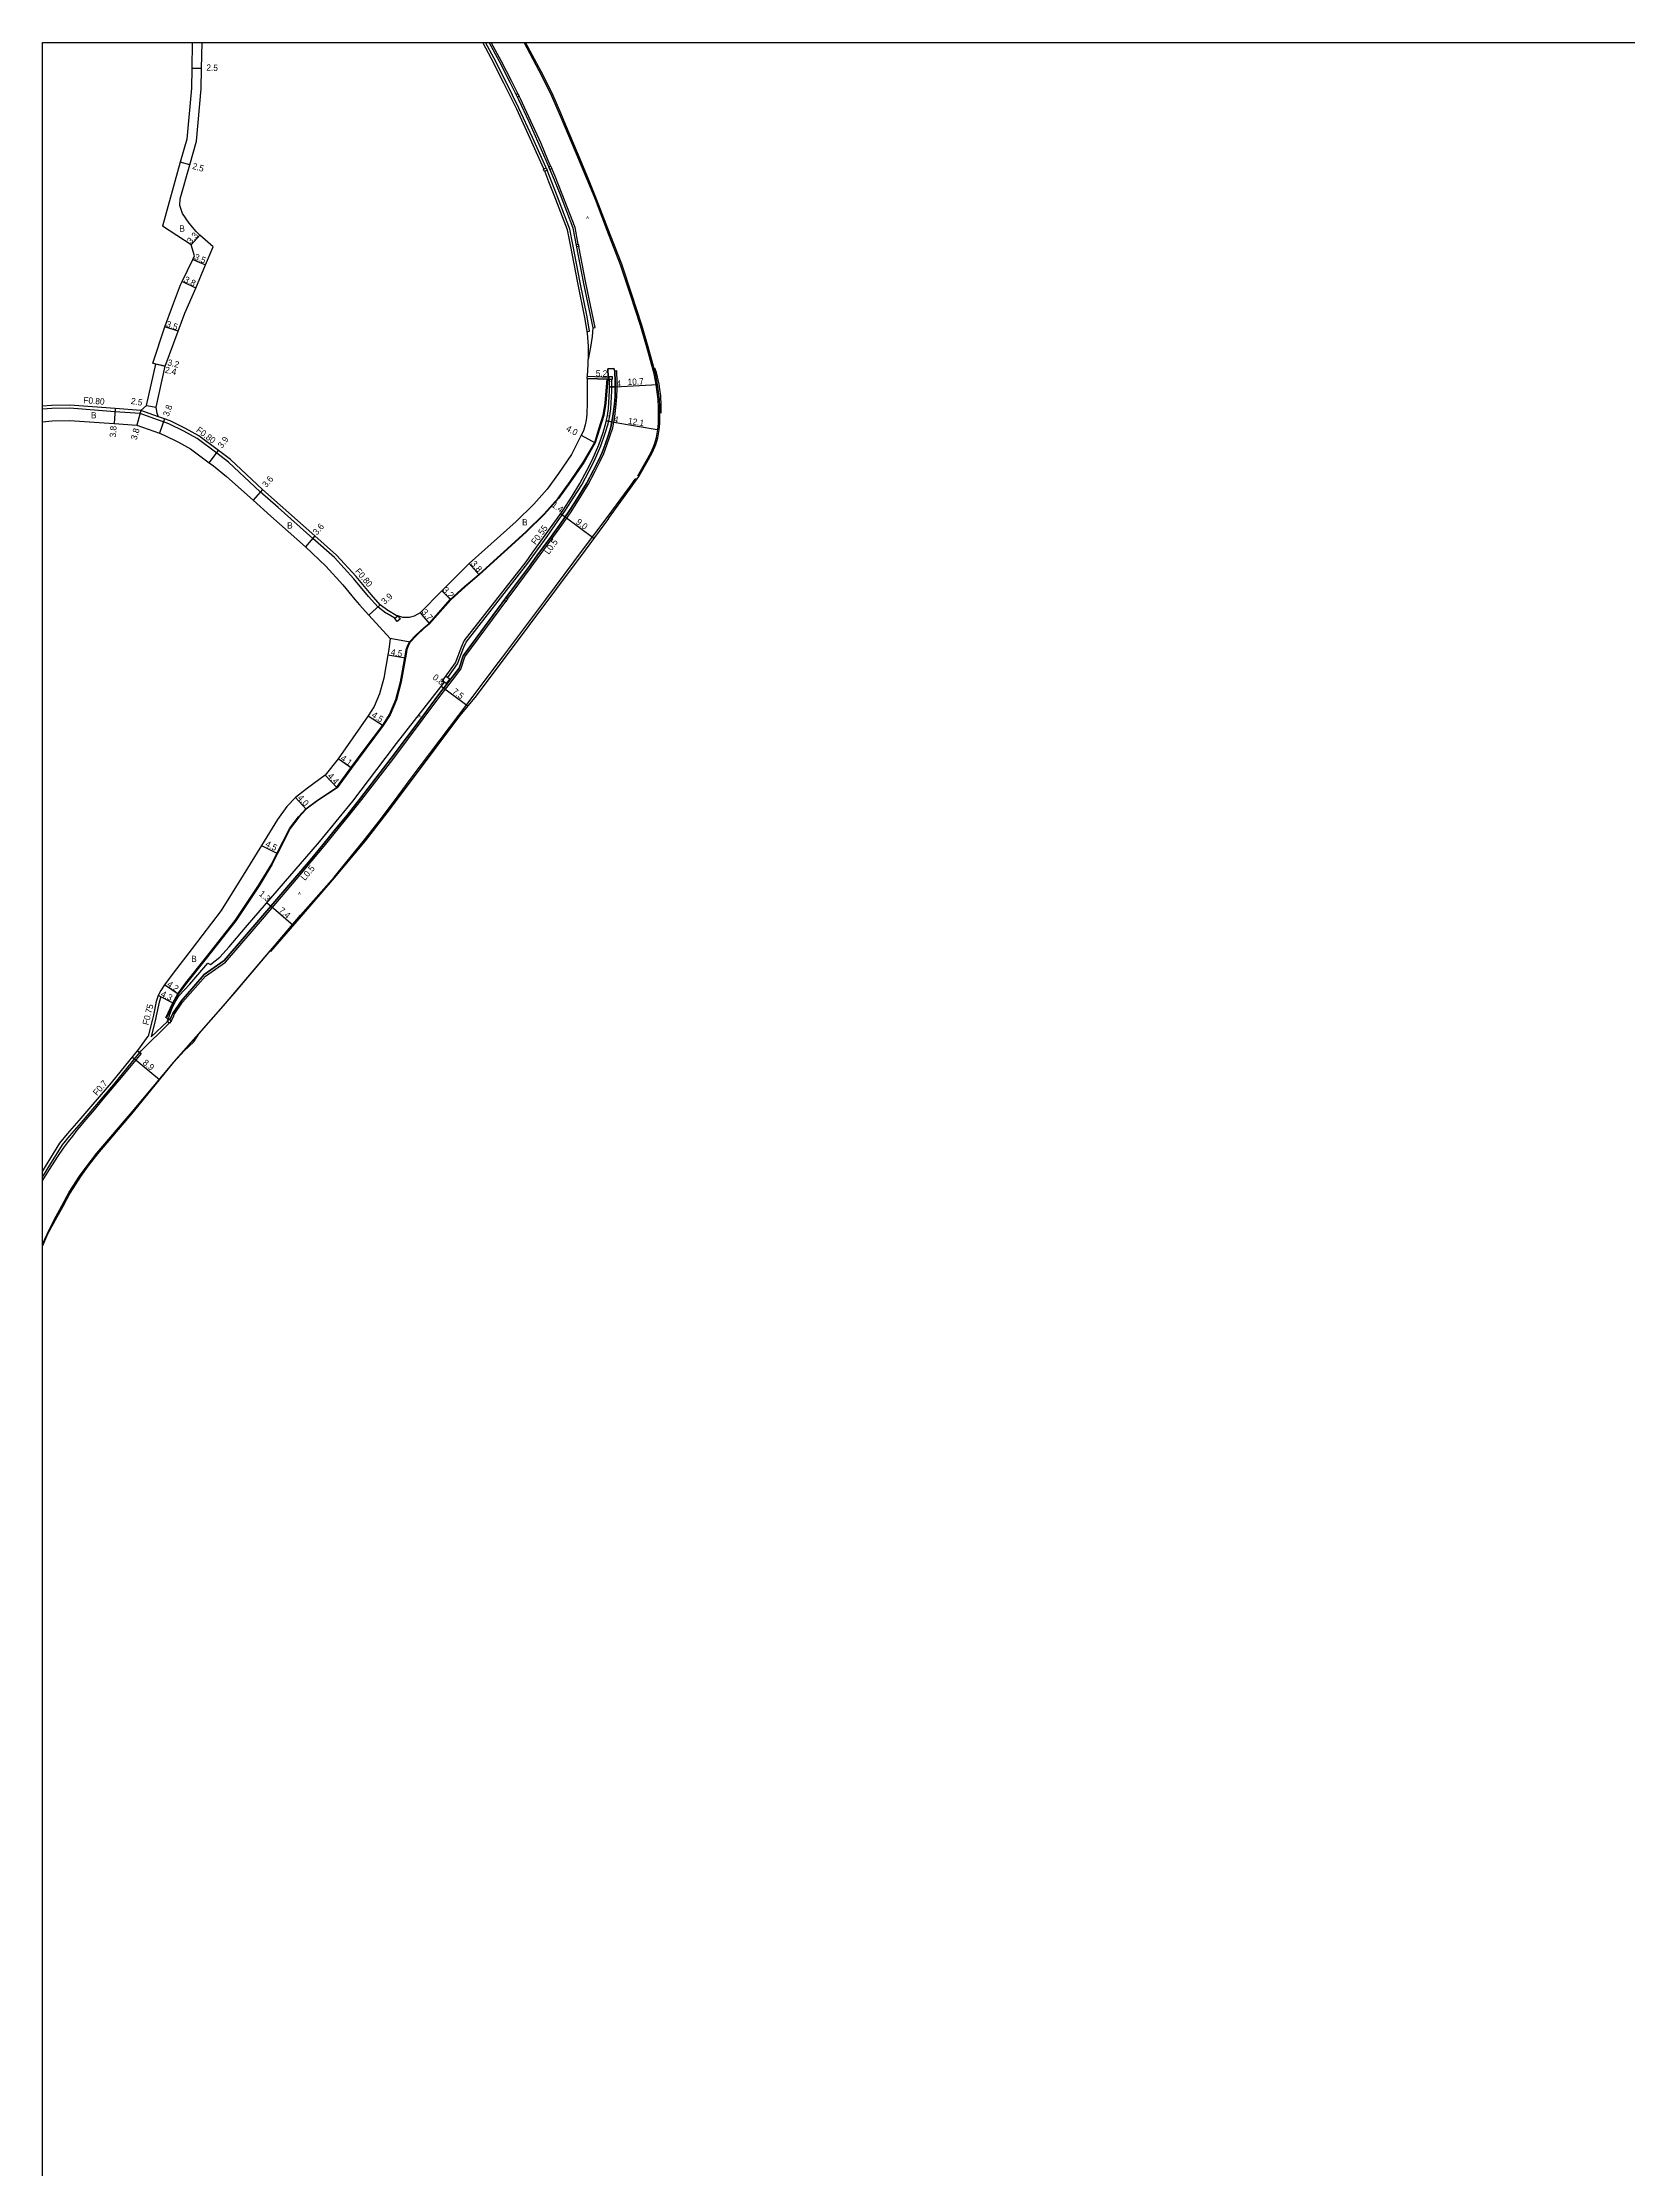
# Model space of a CAD drawing. Header units: metres. Extents: x -12000 to -8000, y -105000 to -102000.
# Drawn here: x -12000 to -11600, y -102537 to -102000 of the extents above; entities that cross this region are included whole.
import ezdxf

# ---------------------------------------------------------------- set-up
doc = ezdxf.new("R2010")
doc.units = ezdxf.units.M
doc.header["$LTSCALE"] = 2.5
for name, color, linetype in [('側溝・桝', 7, 'Continuous'), ('図郭', 7, 'Continuous'), ('幅員', 7, 'Continuous'), ('歩道・分離帯・安全施設', 7, 'Continuous'), ('舗装', 7, 'Continuous'), ('道路', 7, 'Continuous')]:
    doc.layers.add(name, color=color, linetype=linetype)
doc.styles.get("Standard").update_dxf_attribs({"font": ''})
doc.styles.add('YOKO_DECO', font='')
doc.styles.get('Standard').set_extended_font_data('@MS PGothic')
doc.styles.get('YOKO_DECO').set_extended_font_data('MS PGothic')

msp = doc.modelspace()

# ---------------------------------------------------------------- linework, layer by layer
at = {"layer": '側溝・桝'}
for points in [[(-11872.98, -102031.63), (-11876.43, -102023.94), (-11879.84, -102016.53), (-11883.07, -102009.98), (-11886.21, -102003.82), (-11888.28, -102000)], [(-11880.11, -102012.87), (-11881.62, -102009.82), (-11884.33, -102004.59), (-11886.81, -102000)], [(-11871.86, -102031.13), (-11872.53, -102029.56), (-11874.27, -102025.49), (-11876.84, -102019.82), (-11879.44, -102014.23), (-11879.77, -102013.56)], [(-11862.63, -102072.91), (-11862.02, -102072.81), (-11862.66, -102069.23), (-11864.39, -102060.51), (-11866.23, -102050.94), (-11866.97, -102047.07), (-11870.35, -102038.28), (-11872.71, -102032.23)], [(-11864.87, -102050.84), (-11865.67, -102046.69), (-11868.93, -102038.25), (-11870.82, -102033.53), (-11871.56, -102031.81)], [(-11861.13, -102071.97), (-11860.65, -102071.87), (-11862.97, -102060.65), (-11864.74, -102051.48)], [(-11897.82, -102160.15), (-11895.32, -102156.74), (-11893.74, -102152.52), (-11893.14, -102151.26), (-11877.6, -102131.34), (-11872.75, -102124.61), (-11869.94, -102120.62), (-11868.24, -102118.25), (-11865.97, -102114.73), (-11864.01, -102111.56), (-11862.16, -102108.08), (-11860.88, -102105.62), (-11859.17, -102101.71), (-11858.08, -102098.52), (-11857.37, -102096.15), (-11856.95, -102094.19), (-11856.66, -102092.4), (-11856.41, -102087.89), (-11856.45, -102085.03)], [(-11882.69, -102140.31), (-11881.56, -102138.79), (-11876.79, -102132.35), (-11874.49, -102129.21), (-11871.95, -102125.77), (-11869.05, -102121.76), (-11866.88, -102118.61), (-11865.23, -102116.1), (-11862.4, -102111.48), (-11860.61, -102108.11), (-11859.35, -102105.63), (-11858.44, -102103.65), (-11857.64, -102101.61), (-11856.83, -102099.14), (-11856.19, -102097.17), (-11855.65, -102094.33), (-11855.28, -102091.3), (-11855.13, -102089.28), (-11855.06, -102087.24), (-11855.1, -102084.92), (-11855.14, -102083.66), (-11855.17, -102082.85), (-11855.65, -102082.88)], [(-11862.61, -102084.79), (-11857.41, -102084.9)], [(-11862.59, -102084.19), (-11857.12, -102084.39)], [(-11911.16, -102145.26), (-11911.17, -102145.25), (-11913.17, -102144.08), (-11913.38, -102143.94), (-11915.35, -102142.45), (-11917.75, -102139.79), (-11921.51, -102135.27), (-11926.39, -102129.91), (-11931.85, -102125.08), (-11940.61, -102117.32), (-11945.1, -102113.32), (-11953.08, -102105.83), (-11956.08, -102103.56), (-11960.98, -102099.87), (-11964.33, -102098.05), (-11968.16, -102096.21), (-11969.51, -102095.72), (-11970.98, -102095.2), (-11975.41, -102093.62), (-11981.77, -102093.13), (-11993.13, -102092.26), (-11997.67, -102092.33), (-12000, -102092.5)], [(-11970.72, -102094.45), (-11975.24, -102092.83)], [(-11967.55, -102246.85), (-11967.52, -102246.88), (-11967.01, -102245.76), (-11966.77, -102245.2), (-11964.66, -102242.13), (-11958.92, -102235.51), (-11953.87, -102231.98), (-11944.04, -102220.57), (-11935.97, -102211.09), (-11932.08, -102206.46), (-11928.96, -102202.75), (-11926.08, -102199.17), (-11922.83, -102195.19), (-11919.43, -102190.94), (-11911.65, -102180.86), (-11903.96, -102170.6), (-11899.46, -102164.54), (-11896.62, -102160.83), (-11894.52, -102158.08), (-11893.48, -102154.95), (-11883.18, -102140.98)], [(-11970.19, -102240.72), (-11970.58, -102242.11), (-11971.32, -102245.57), (-11971.52, -102246.41)], [(-11970.19, -102240.72), (-11970.87, -102240.38)], [(-12000, -102286.21), (-11998.62, -102283.9), (-11995, -102278.11), (-11993.12, -102275.8), (-11990.21, -102272.45), (-11982.04, -102262.89), (-11975.11, -102254.38), (-11968.08, -102247.35)], [(-11971.52, -102246.41), (-11972.62, -102250.86)], [(-11968.5, -102246.99), (-11972.62, -102250.86)]]:
    msp.add_lwpolyline(points, dxfattribs=at)
for points in [[(-11880.56, -102013.09), (-11880.11, -102012.87), (-11879.77, -102013.56), (-11880.21, -102013.78)], [(-11873.68, -102031.94), (-11872.98, -102031.63), (-11872.71, -102032.23), (-11873.43, -102032.53)], [(-11872.31, -102031.33), (-11871.86, -102031.13), (-11871.56, -102031.81), (-11872.02, -102032.01)], [(-11865.35, -102050.93), (-11864.87, -102050.84), (-11864.74, -102051.48), (-11865.23, -102051.58)], [(-11857.12, -102085.02), (-11857.11, -102084.21), (-11856.33, -102084.22), (-11856.34, -102085.03)], [(-11883.07, -102140.02), (-11882.69, -102140.31), (-11883.18, -102140.98), (-11883.56, -102140.7)], [(-11911.17, -102145.24), (-11910.36, -102144.65), (-11909.78, -102145.46), (-11910.59, -102146.05), (-11911.16, -102145.26)], [(-11898.17, -102161.73), (-11899.13, -102160.99), (-11898.26, -102159.81), (-11897.28, -102160.56)], [(-11968.56, -102246.94), (-11968.09, -102246.39), (-11967.55, -102246.85), (-11968.02, -102247.4)]]:
    msp.add_lwpolyline(points, close=True, dxfattribs=at)
at = {"layer": '図郭'}
msp.add_lwpolyline([(-12000, -102000), (-11200, -102000), (-11200, -102600), (-12000, -102600)], close=True, dxfattribs=at)
at = {"layer": '幅員'}
for points in [[(-11959.88, -102006.59), (-11962.38, -102006.55)], [(-11962.88, -102030.88), (-11965.29, -102030.21)], [(-11962.52, -102051.01), (-11960.31, -102048.56)], [(-11962.09, -102054.71), (-11958.87, -102056.08)], [(-11961.36, -102061.94), (-11964.78, -102060.29)], [(-11965.83, -102072.84), (-11969.13, -102071.69)], [(-11972.21, -102080.92), (-11969.1, -102081.64)], [(-11969.1, -102081.64), (-11971.44, -102081.1)], [(-11857.41, -102084.9), (-11862.61, -102084.79)], [(-11856.99, -102086.86), (-11855.54, -102086.83)], [(-11855.54, -102086.83), (-11844.89, -102086.25)], [(-11981.71, -102092.33), (-11981.97, -102096.13)], [(-11975.24, -102092.83), (-11976.24, -102096.5)], [(-11973.81, -102091.53), (-11971.35, -102091.97)], [(-11969.24, -102094.97), (-11970.52, -102098.55)], [(-11857.79, -102095.43), (-11856.39, -102095.7)], [(-11856.39, -102095.7), (-11844.44, -102097.67)], [(-11957.95, -102106.04), (-11955.6, -102102.92)], [(-11864.13, -102099.08), (-11860.59, -102100.95)], [(-11944.56, -102112.73), (-11946.89, -102115.48)], [(-11869.36, -102118.84), (-11868.18, -102119.66)], [(-11868.18, -102119.66), (-11860.94, -102125.03)], [(-11931.32, -102124.48), (-11933.7, -102127.18)], [(-11892.37, -102131.41), (-11889.89, -102134.29)], [(-11899.33, -102138.35), (-11897.06, -102140.61)], [(-11914.81, -102141.86), (-11917.67, -102144.5)], [(-11904.79, -102143.83), (-11902.4, -102146.66)], [(-11907.3, -102151.26), (-11912.32, -102150.31)], [(-11912.92, -102154.48), (-11908.49, -102155.24)], [(-11899.43, -102162.34), (-11898.76, -102162.85)], [(-11898.76, -102162.85), (-11892.72, -102167.35)], [(-11917.85, -102169.86), (-11914.07, -102172.3)], [(-11922.08, -102183.09), (-11925.42, -102180.71)], [(-11928.71, -102184.79), (-11925.71, -102188.02)], [(-11936.16, -102190.43), (-11933.47, -102193.39)], [(-11944.8, -102202.6), (-11940.77, -102204.61)], [(-11943.39, -102216.99), (-11942.37, -102217.86)], [(-11942.37, -102217.86), (-11936.77, -102222.7)], [(-11965.76, -102240.1), (-11969.21, -102237.71)], [(-11967.03, -102242.31), (-11970.87, -102240.38)], [(-11977.33, -102255.95), (-11970.48, -102261.56)]]:
    msp.add_lwpolyline(points, dxfattribs=at)
at = {"layer": '歩道・分離帯・安全施設'}
for points in [[(-11862.28, -102079.97), (-11861.69, -102076.86), (-11861.33, -102074.14), (-11861.13, -102071.97), (-11863.46, -102060.75), (-11866.15, -102046.83), (-11869.39, -102038.43), (-11871.27, -102033.73), (-11872.99, -102029.76), (-11874.72, -102025.69), (-11877.29, -102020.02), (-11879.89, -102014.44), (-11882.06, -102010.04), (-11884.77, -102004.82), (-11887.37, -102000)], [(-11862.28, -102079.97), (-11861.69, -102076.86), (-11861.33, -102074.14), (-11861.13, -102071.97), (-11863.46, -102060.75), (-11866.15, -102046.83), (-11869.39, -102038.43), (-11871.27, -102033.73), (-11872.99, -102029.76), (-11874.72, -102025.69), (-11877.29, -102020.02), (-11879.89, -102014.44), (-11882.06, -102010.04), (-11884.77, -102004.82), (-11887.37, -102000)], [(-11849.89, -102109.31), (-11847.45, -102105.01), (-11846.43, -102103.19), (-11845.67, -102101.32), (-11845.13, -102099.6), (-11844.78, -102097.62), (-11844.66, -102096.08), (-11844.62, -102094.51), (-11844.63, -102092.03), (-11844.74, -102090.04), (-11845.23, -102086.3), (-11845.76, -102083.6), (-11847.59, -102076.86), (-11849.17, -102071.37), (-11851.67, -102063.68), (-11854.22, -102056.04), (-11857.19, -102048.54), (-11860.57, -102039.63), (-11862.62, -102034.57), (-11865.39, -102027.95), (-11868.45, -102020.78), (-11869.62, -102017.97), (-11871.54, -102013.54), (-11873.99, -102008.57), (-11878.54, -102000)], [(-11857.38, -102084.38), (-11857.42, -102082.31), (-11855.92, -102082.26), (-11855.65, -102082.88), (-11855.62, -102083.68), (-11855.58, -102084.93), (-11855.54, -102087.24), (-11855.61, -102089.25), (-11855.76, -102091.26), (-11856.12, -102094.26), (-11856.65, -102097.05), (-11857.28, -102098.99), (-11858.09, -102101.44), (-11858.88, -102103.46), (-11859.78, -102105.42), (-11861.03, -102107.89), (-11862.81, -102111.25), (-11865.63, -102115.85), (-11867.28, -102118.34), (-11869.44, -102121.48), (-11872.33, -102125.48), (-11874.87, -102128.93), (-11877.17, -102132.06), (-11881.95, -102138.5), (-11893.91, -102154.73), (-11894.95, -102157.86), (-11899.84, -102164.25), (-11904.35, -102170.31), (-11912.03, -102180.57), (-11919.81, -102190.65), (-11923.2, -102194.89), (-11926.45, -102198.87), (-11929.33, -102202.44), (-11932.44, -102206.16), (-11936.34, -102210.78), (-11944.4, -102220.26), (-11954.19, -102231.62), (-11959.24, -102235.15), (-11965.04, -102241.84), (-11967.16, -102244.93), (-11967.39, -102245.48), (-11967.88, -102246.57), (-11968.09, -102246.39), (-11968.22, -102246.28)], [(-11968.22, -102246.28), (-11968.09, -102246.39), (-11967.88, -102246.57), (-11967.39, -102245.48), (-11967.16, -102244.93), (-11965.04, -102241.84), (-11959.24, -102235.15), (-11954.19, -102231.62), (-11944.4, -102220.26), (-11936.34, -102210.78), (-11932.44, -102206.16), (-11929.33, -102202.44), (-11926.45, -102198.87), (-11923.2, -102194.89), (-11919.81, -102190.65), (-11912.03, -102180.57), (-11904.35, -102170.31), (-11899.84, -102164.25), (-11894.95, -102157.86), (-11893.91, -102154.73), (-11881.95, -102138.5), (-11877.17, -102132.06), (-11874.87, -102128.93), (-11872.33, -102125.48), (-11869.44, -102121.48), (-11867.28, -102118.34), (-11865.63, -102115.85), (-11862.81, -102111.25), (-11861.03, -102107.89), (-11859.78, -102105.42), (-11858.88, -102103.46), (-11858.09, -102101.44), (-11857.28, -102098.99), (-11856.65, -102097.05), (-11856.12, -102094.26), (-11855.76, -102091.26), (-11855.61, -102089.25), (-11855.54, -102087.24), (-11855.58, -102084.93), (-11855.62, -102083.68), (-11855.65, -102082.88), (-11855.92, -102082.26), (-11857.42, -102082.31), (-11857.38, -102084.38), (-11857.41, -102084.9)], [(-11843.96, -102093.51), (-11843.94, -102091.54), (-11844.09, -102089.12), (-11844.27, -102087.47), (-11844.47, -102086.18), (-11845.16, -102083.27), (-11845.56, -102082.13)], [(-11968.9, -102246.03), (-11967.16, -102242.24), (-11965.88, -102240.01), (-11963.83, -102237.23), (-11958.88, -102231.01), (-11951.39, -102221.47), (-11945.52, -102212.67), (-11942.2, -102207.17), (-11940.9, -102204.55), (-11937.64, -102198.21), (-11935.47, -102195.35), (-11933.57, -102193.28), (-11930.68, -102191.13), (-11925.82, -102187.9), (-11922.21, -102183.01), (-11918.59, -102178.1), (-11914.2, -102172.22), (-11912.47, -102169.55), (-11910.88, -102165.74), (-11909.68, -102161.26), (-11908.63, -102155.22), (-11908.39, -102153.77), (-11908.28, -102153.11), (-11907.95, -102152.25), (-11907.43, -102151.17), (-11905.77, -102149.45), (-11903.82, -102147.65), (-11902.5, -102146.55), (-11897.17, -102140.51), (-11893.54, -102137.22), (-11889.99, -102134.17), (-11878.09, -102123.43), (-11873.5, -102118.9), (-11869.95, -102114.91), (-11866.95, -102110.77), (-11863.56, -102105.79), (-11860.73, -102100.89), (-11859.7, -102097.47), (-11858.59, -102094.02), (-11858.09, -102090.94), (-11857.56, -102084.88)], [(-12000, -102303.14), (-11998.84, -102300.61), (-11997.06, -102297.02), (-11995.15, -102293.46), (-11993.26, -102290.05), (-11990.67, -102285.98), (-11988.76, -102283.34), (-11986.28, -102280.21), (-11977.3, -102269.68), (-11966.92, -102257.23), (-11964.29, -102254.4), (-11961.84, -102252.1), (-11960.46, -102250), (-11954.42, -102243.11), (-11951.18, -102239.3), (-11942.94, -102229.52), (-11934.91, -102220.18), (-11926.42, -102210.54), (-11918.78, -102201.15), (-11915.12, -102196.43), (-11910.33, -102190.03), (-11907.02, -102185.59), (-11895.02, -102169.72), (-11891.36, -102164.88), (-11888.33, -102160.86), (-11884.98, -102156.4), (-11883.9, -102154.95), (-11873.08, -102140.48), (-11863.59, -102127.75), (-11857.62, -102119.83), (-11851.94, -102112.14), (-11850.56, -102110.16), (-11850.26, -102109.98)], [(-11976.03, -102254.36), (-11975.16, -102255.03), (-11978.06, -102258.56), (-11981.06, -102262.15), (-11984.8, -102266.57), (-11987.02, -102269.28), (-11989.12, -102271.69), (-11990.37, -102273.23), (-11991.32, -102274.39), (-11992.46, -102275.86), (-11993.57, -102277.28), (-11994.83, -102278.96), (-11996.2, -102281.05), (-11998.35, -102284.32), (-12000, -102286.96)], [(-11975.16, -102255.03), (-11978.06, -102258.56), (-11981.06, -102262.15), (-11984.8, -102266.57), (-11987.02, -102269.28), (-11989.12, -102271.69), (-11990.37, -102273.23), (-11991.32, -102274.39), (-11992.46, -102275.86), (-11993.57, -102277.28), (-11994.83, -102278.96), (-11996.2, -102281.05), (-11998.35, -102284.32), (-12000, -102286.96)]]:
    msp.add_lwpolyline(points, dxfattribs=at)
at = {"layer": '道路'}
for points in [[(-11962.27, -102000), (-11962.38, -102006.55), (-11962.46, -102011.52), (-11963.64, -102024.4), (-11965.29, -102030.21), (-11969.78, -102046.31)], [(-11965.33, -102039.46), (-11962.88, -102030.88), (-11961.17, -102024.85), (-11959.96, -102011.66), (-11959.88, -102006.59), (-11959.77, -102000)], [(-11862.61, -102084.79), (-11862.49, -102082.91), (-11862.27, -102078.97), (-11862.31, -102076.59), (-11862.56, -102073.31), (-11863.26, -102069.34), (-11864.99, -102060.63), (-11866.83, -102051.06), (-11867.57, -102047.24), (-11870.92, -102038.5), (-11872.31, -102035.13), (-11873.35, -102032.49), (-11873.43, -102032.53), (-11873.68, -102031.94), (-11873.54, -102031.88), (-11877, -102024.2), (-11880.4, -102016.8), (-11883.62, -102010.25), (-11886.76, -102004.1), (-11888.98, -102000)], [(-11857.25, -102120.06), (-11851.67, -102112.4), (-11849.59, -102109.48), (-11847.15, -102105.18), (-11846.12, -102103.34), (-11845.34, -102101.44), (-11844.79, -102099.69), (-11844.44, -102097.67), (-11844.32, -102096.1), (-11844.27, -102094.51), (-11844.29, -102092.02), (-11844.39, -102090.01), (-11844.89, -102086.25), (-11845.42, -102083.52), (-11847.26, -102076.77), (-11848.84, -102071.27), (-11851.34, -102063.57), (-11853.9, -102055.92), (-11856.86, -102048.42), (-11860.25, -102039.5), (-11862.3, -102034.43), (-11865.07, -102027.82), (-11868.13, -102020.64), (-11869.3, -102017.83), (-11871.23, -102013.39), (-11873.68, -102008.41), (-11878.15, -102000)], [(-11956.94, -102051.57), (-11960.31, -102048.56), (-11961.27, -102047.69), (-11963.06, -102045.55), (-11964.69, -102043.1), (-11965.4, -102041.07), (-11965.33, -102039.46)], [(-11962.52, -102051.01), (-11969.78, -102046.31)], [(-11975.24, -102092.83), (-11973.81, -102091.53), (-11971.44, -102081.1), (-11972.21, -102080.92), (-11969.13, -102071.69), (-11967.21, -102066.52), (-11965.2, -102061.15), (-11964.78, -102060.29), (-11962.09, -102054.71), (-11961.64, -102053.77), (-11962.52, -102051.01)], [(-11964.13, -102068.29), (-11961.36, -102061.94), (-11958.87, -102056.08), (-11956.94, -102051.57)], [(-11970.72, -102094.45), (-11971.11, -102093.56), (-11971.35, -102091.97), (-11969.1, -102081.64), (-11965.83, -102072.84), (-11964.13, -102068.29)], [(-11862.61, -102084.79), (-11862.61, -102090.9), (-11862.72, -102093.72), (-11862.9, -102095.23), (-11863.14, -102096.43), (-11863.6, -102097.92), (-11864.13, -102099.08), (-11866.61, -102103.96), (-11869.85, -102108.73), (-11872.72, -102112.68), (-11876.08, -102116.46), (-11880.52, -102120.84), (-11892.37, -102131.41), (-11896.86, -102135.88), (-11899.33, -102138.35), (-11904.79, -102143.83), (-11906.25, -102144.69), (-11907.5, -102145.09), (-11909.14, -102145.01), (-11910.36, -102144.65), (-11910.85, -102144.51), (-11912.74, -102143.4), (-11912.91, -102143.29), (-11914.81, -102141.86), (-11917.14, -102139.26), (-11920.91, -102134.74), (-11925.83, -102129.34), (-11931.32, -102124.48), (-11940.08, -102116.72), (-11944.56, -102112.73), (-11952.56, -102105.21), (-11955.6, -102102.92), (-11960.55, -102099.2), (-11963.97, -102097.34), (-11967.85, -102095.47), (-11969.24, -102094.97), (-11970.72, -102094.45)], [(-11857.41, -102084.9), (-11857.41, -102084.9), (-11857.94, -102090.95), (-11858.44, -102094.06), (-11859.56, -102097.51), (-11860.59, -102100.95), (-11863.43, -102105.87), (-11866.82, -102110.85), (-11869.83, -102115), (-11873.39, -102119), (-11877.99, -102123.54), (-11889.89, -102134.29), (-11893.44, -102137.33), (-11897.06, -102140.61), (-11902.4, -102146.66), (-11903.72, -102147.76), (-11905.66, -102149.55), (-11907.3, -102151.26), (-11907.81, -102152.3), (-11908.13, -102153.15), (-11908.24, -102153.8), (-11908.49, -102155.24), (-11909.53, -102161.29), (-11910.74, -102165.79), (-11912.33, -102169.62), (-11914.07, -102172.3), (-11918.47, -102178.18), (-11922.08, -102183.09), (-11925.71, -102188.02), (-11930.59, -102191.25), (-11933.47, -102193.39), (-11935.35, -102195.45), (-11937.51, -102198.29), (-11940.77, -102204.61), (-11942.07, -102207.24), (-11945.4, -102212.75), (-11951.27, -102221.56), (-11958.76, -102231.1), (-11963.71, -102237.32), (-11965.76, -102240.1), (-11967.03, -102242.31), (-11968.73, -102246.02), (-11968.47, -102246.41)], [(-11876.49, -102128.83), (-11873.21, -102124.29), (-11870.4, -102120.29), (-11868.71, -102117.93), (-11866.45, -102114.42), (-11864.5, -102111.28), (-11862.66, -102107.82), (-11861.39, -102105.38), (-11859.69, -102101.51), (-11858.62, -102098.35), (-11857.92, -102096.01), (-11857.5, -102094.09), (-11857.22, -102092.34), (-11856.98, -102087.88), (-11857.01, -102085.02), (-11857.12, -102085.02), (-11857.41, -102084.9)], [(-11975.24, -102092.83), (-11981.71, -102092.33), (-11993.1, -102091.46), (-11997.71, -102091.54), (-12000, -102091.7)], [(-12000, -102095.67), (-11997.54, -102095.43), (-11993.22, -102095.36), (-11981.97, -102096.13), (-11976.24, -102096.5), (-11970.52, -102098.55), (-11969.35, -102099.07), (-11965.75, -102100.81), (-11962.66, -102102.49), (-11957.95, -102106.04), (-11956.91, -102106.82)], [(-11956.91, -102106.82), (-11953.63, -102109.49), (-11946.89, -102115.48), (-11942.41, -102119.47), (-11933.7, -102127.18), (-11928.57, -102132.12), (-11924.29, -102136.82)], [(-11857.25, -102120.06), (-11863.18, -102128.05), (-11884.55, -102156.72), (-11890.96, -102165.2), (-11894.8, -102169.89), (-11906.8, -102185.8), (-11913.17, -102194.36), (-11918.62, -102201.35), (-11926.41, -102210.74), (-11934.75, -102220.36), (-11942.49, -102229.32), (-11942.67, -102229.16), (-11954.41, -102243.04), (-11966.93, -102257.23), (-11977.18, -102269.73), (-11986.1, -102280.35), (-11988.6, -102283.45), (-11990.46, -102286.1), (-11993.09, -102290.27), (-11994.92, -102293.68), (-11996.8, -102297.05), (-11998.75, -102300.65), (-12000, -102303.58)], [(-11925.18, -102195.58), (-11921.73, -102191.38), (-11915.71, -102183.4), (-11910.69, -102176.8), (-11898.66, -102161.35), (-11899.13, -102160.99), (-11895.82, -102156.47), (-11894.26, -102152.3), (-11893.62, -102150.96), (-11878.05, -102131), (-11876.49, -102128.83)], [(-11924.29, -102136.82), (-11921.2, -102140.49), (-11920.09, -102141.82), (-11917.67, -102144.5), (-11912.32, -102150.31)], [(-11912.32, -102150.31), (-11912.69, -102153.13), (-11912.92, -102154.48), (-11913.93, -102160.32), (-11915.01, -102164.33), (-11916.33, -102167.51), (-11917.85, -102169.86), (-11921.7, -102175.39), (-11925.42, -102180.71), (-11928.71, -102184.79), (-11933.15, -102188.1), (-11936.16, -102190.43), (-11938.42, -102192.72), (-11940.78, -102196.05), (-11944.8, -102202.6), (-11949.36, -102210.05), (-11954.97, -102218.99), (-11962.29, -102228.57), (-11967.07, -102234.78), (-11969.21, -102237.71), (-11970.15, -102239.11), (-11970.87, -102240.38), (-11971.31, -102241.93), (-11972.05, -102245.4), (-11972.29, -102246.41)], [(-11930.64, -102202.19), (-11930.18, -102201.66), (-11925.18, -102195.58)], [(-11937.62, -102210.29), (-11930.64, -102202.19)], [(-11968.32, -102246.65), (-11967.91, -102245.11), (-11967.29, -102243.61), (-11966.51, -102242.04), (-11965.55, -102240.43), (-11962.85, -102237.54), (-11958.28, -102232.23), (-11957.62, -102232.56), (-11955.32, -102230.75), (-11952.97, -102228.11), (-11948.78, -102223.23), (-11940.29, -102213.4), (-11937.62, -102210.29)], [(-11972.29, -102246.41), (-11973.34, -102250.68)], [(-11968.47, -102246.41), (-11968.32, -102246.65)], [(-12000, -102284.78), (-11999.24, -102283.52), (-11995.6, -102277.68), (-11993.68, -102275.33), (-11990.77, -102271.97), (-11982.6, -102262.42), (-11975.7, -102253.95), (-11973.34, -102250.68)]]:
    msp.add_lwpolyline(points, dxfattribs=at)

# ---------------------------------------------------------------- texts
at = {"layer": '側溝・桝'}
for s, rotation, p in [('F0.80', 355.6204, (-11989.75, -102090.99)), ('F0.80', 322.9972, (-11961.4, -102098.06)), ('F0.55', 54, (-11875.62, -102126.83)), ('L0.5', 54, (-11872.31, -102129.28)), ('F0.80', 309.8205, (-11921.28, -102133.43)), ('L0.5', 50, (-11933.83, -102211.55)), ('F0.75', 76.1773, (-11973.28, -102248)), ('F0.7', 49, (-11986.25, -102265.81))]:
    msp.add_text(s, height=1.6, rotation=rotation, dxfattribs=at).set_placement(p)
at = {"layer": '幅員'}
for s, rotation, p in [('2.5', 359.0608, (-11958.69, -102007.11)), ('2.5', 344.3518, (-11962.35, -102031.85)), ('3.3', 48.0681, (-11962.56, -102050.91)), ('3.5', 336.9808, (-11961.91, -102054.67)), ('3.8', 334.2359, (-11964.47, -102060.33)), ('3.5', 340.8242, (-11968.96, -102071.65)), ('2.4', 346.9753, (-11969.27, -102083.27)), ('3.2', 346.9753, (-11968.6, -102081.42)), ('5.2', 358.705, (-11860.48, -102084.23)), ('1.4', 1, (-11856.99, -102086.86)), ('10.7', 3, (-11852.4, -102086.45)), ('2.5', 349.707, (-11977.83, -102091.13)), ('3.8', 70.3435, (-11968.2, -102094.47)), ('3.8', 86.1641, (-11981.51, -102099.66)), ('3.8', 74.8474, (-11976.26, -102100.37)), ('4.0', 332.0632, (-11868.12, -102097.87)), ('1.4', 349, (-11857.79, -102095.43)), ('12.1', 351, (-11852.42, -102096.18)), ('3.9', 52.9943, (-11954.71, -102102.47)), ('3.6', 49.7692, (-11943.55, -102112.4)), ('1.4', 325, (-11871.74, -102117)), ('9.0', 323, (-11865.6, -102121.26)), ('3.6', 48.4725, (-11930.79, -102124.37)), ('3.8', 310.797, (-11892.1, -102131.57)), ('3.9', 42.7052, (-11913.69, -102141.89)), ('3.2', 315.0323, (-11899.26, -102138.28)), ('3.7', 310.2909, (-11904.52, -102143.74)), ('4.5', 350.2331, (-11912.26, -102154.49)), ('0.8', 323, (-11901.75, -102160.45)), ('7.5', 323, (-11896.81, -102164.01)), ('4.5', 327.0713, (-11917.16, -102170.02)), ('4.1', 324.4444, (-11925, -102180.89)), ('4.4', 312.9135, (-11928.23, -102185.16)), ('4.0', 312.2062, (-11935.82, -102190.66)), ('4.5', 333.4407, (-11943.95, -102202.7)), ('1.3', 320, (-11945.55, -102215.03)), ('7.4', 320, (-11940.53, -102219.21)), ('4.2', 325.3456, (-11968.75, -102237.91)), ('4.3', 333.2593, (-11970.33, -102240.53)), ('8.9', 321, (-11974.9, -102257.63))]:
    msp.add_text(s, height=1.6, rotation=rotation, dxfattribs=at).set_placement(p)
at = {"layer": '舗装', "style": 'YOKO_DECO'}
for p in [(-11862.89, -102044.51, 125.23), (-11905.21, -102170.37, 122.89), (-11935.56, -102215.04, 120.93)]:
    msp.add_text('A', height=0.75, dxfattribs=at).set_placement(p)
at = {"layer": '舗装'}
for p in [(-11965.49, -102047.72), (-11987.79, -102094.8), (-11938.31, -102122.61), (-11879.05, -102121.83), (-11962.5, -102231.98)]:
    msp.add_text('B', height=1.6, dxfattribs=at).set_placement(p)

doc.saveas('drawing.dxf')
